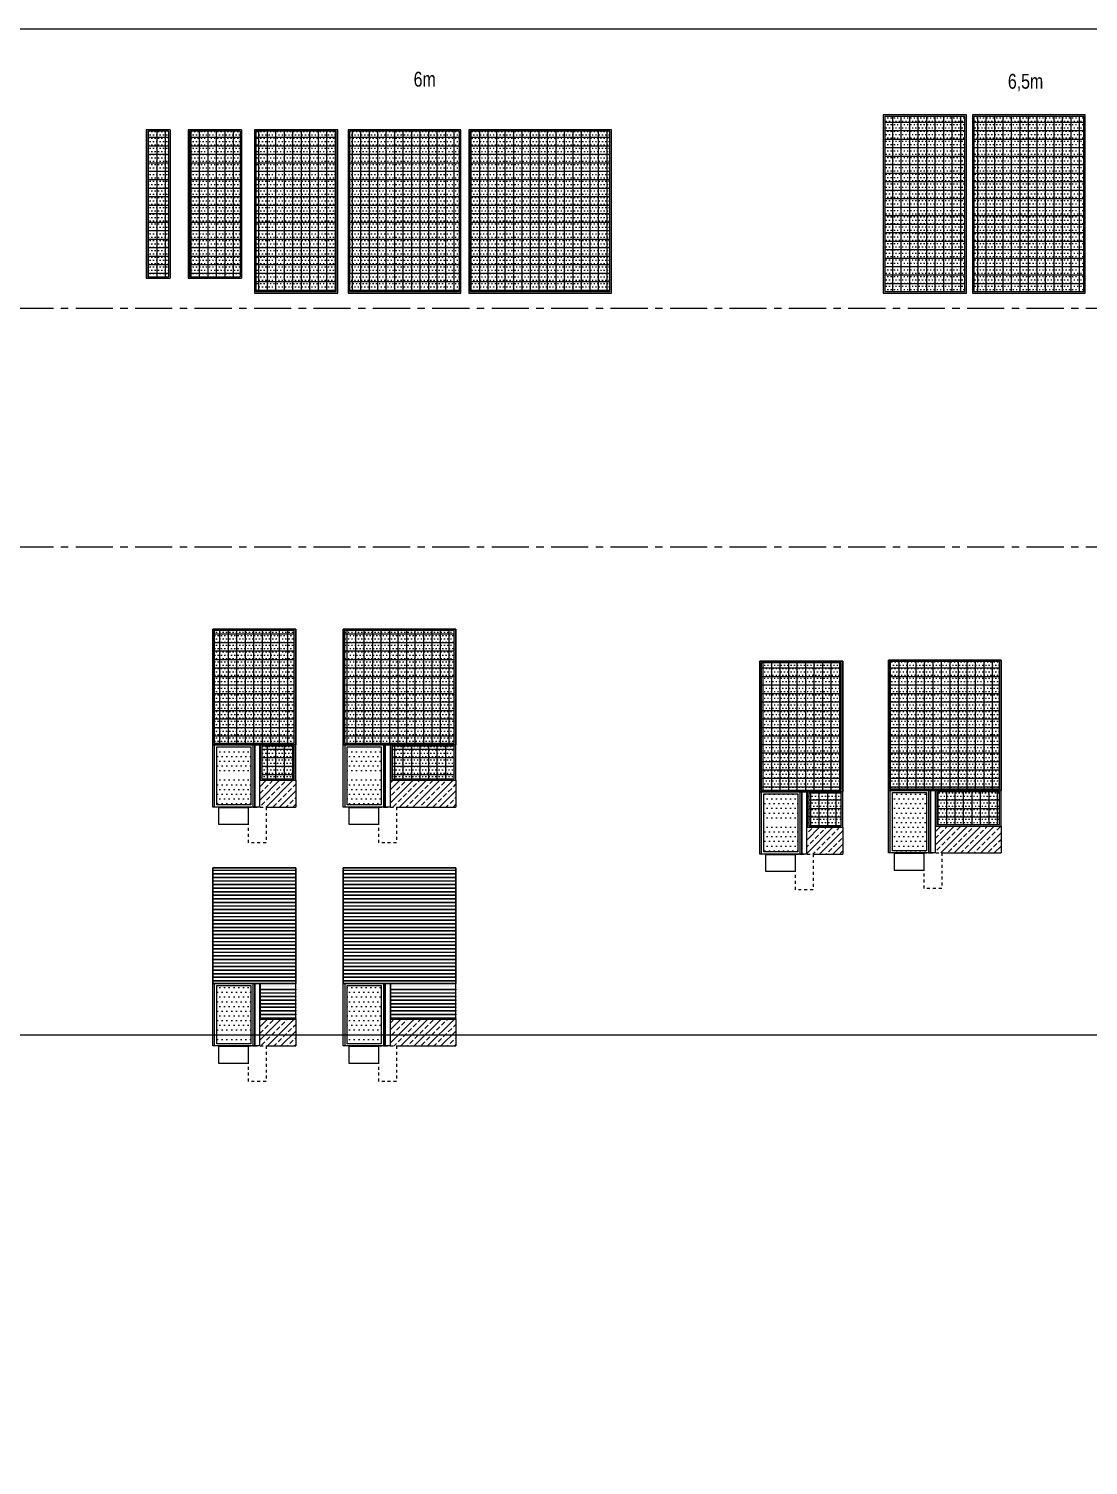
# Model space of a CAD drawing. Header units: metres. Extents: x -16 to 917, y -427 to 244.
# Drawn here: x 718.16 to 753.82, y -378.6 to -330.25 of the extents above; entities that cross this region are included whole.
import ezdxf

# ---------------------------------------------------------------- set-up
doc = ezdxf.new("R2010")
doc.units = ezdxf.units.M
doc.linetypes.add('CENTER', pattern=[2, 1.25, -0.25, 0.25, -0.25])
doc.linetypes.add('DASHED', pattern=[0.75, 0.5, -0.25])
doc.layers.add('m_pale', color=1, linetype='Continuous')
doc.layers.add('m_panele', color=7, linetype='Continuous')
doc.styles.add('CDMSTYLE', font='CDMSIMPL', dxfattribs={"width": 0.8, "bigfont": 'CDMBIGPL'})
pattern_1 = [(90, (0.1, 1), (-0.28575, 6e-17), []), (180, (0.1, 1), (-6e-17, -0.28575), [])]
pattern_2 = [(0, (0.1, 1), (0.0555625, 0.111125), [0, -0.111125])]
pattern_3 = [(0, (0.1, 1), (0.0555625, 0.111125), [0, -0.111125])]
pattern_4 = [(90, (0.1, 1), (-0.28575, 6e-17), []), (180, (0.1, 1), (-6e-17, -0.28575), [])]
pattern_5 = [(45, (-151.2667, -223.5827), (-0.2245064, 0.2245064), []), (45, (-151.0422, -223.5827), (-0.2245064, 0.2245064), [0.15875, -0.079375])]
pattern_6 = [(90, (0.1, 0.41), (-0.28575, 6e-17), []), (180, (0.1, 0.41), (-6e-17, -0.28575), [])]
pattern_7 = [(0, (0.1, 0.41), (0.0555625, 0.111125), [0, -0.111125])]
pattern_8 = [(90, (-1.5, 1.71), (-0.28575, 6e-17), []), (180, (-1.5, 1.71), (-6e-17, -0.28575), [])]
pattern_9 = [(0, (-1.5, 1.71), (0.0555625, 0.111125), [0, -0.111125])]
pattern_10 = [(0, (-147.98, -221.39), (0.079375, 0.15875), [0, -0.15875])]
pattern_11 = [(0, (-346.90001, -278.24322), (0.0555625, 0.111125), [0, -0.111125])]
pattern_12 = [(90, (-346.9, -278.24322), (-0.28575, 6e-17), []), (180, (-346.9, -278.24322), (-6e-17, -0.28575), [])]

# ---------------------------------------------------------------- blocks, each defined once
blk = doc.blocks.new('P_3_6_1')
at = {"layer": 'm_panele'}
h = blk.add_hatch(color=251, dxfattribs=at)
h.paths.add_polyline_path([(2.9, 6), (0.1, 6), (0.1, 0.5), (2.9, 0.5)])
h.paths.add_polyline_path([(0.15, 0.55), (0.15, 5.95), (2.85, 5.95), (2.85, 0.55)], flags=16)
h = blk.add_hatch(dxfattribs=at)
h.set_pattern_fill('ANSI37', color=251, scale=0.09, angle=45, style=0)
h.set_pattern_definition(pattern_1)
h.paths.add_polyline_path([(2.85, 0.55), (2.85, 5.95), (0.15, 5.95), (0.15, 0.55)])
h = blk.add_hatch(dxfattribs=at)
h.set_pattern_fill('DOTS', color=95, scale=0.07, style=0)
h.set_pattern_definition(pattern_2)
h.paths.add_polyline_path([(2.85, 0.55), (2.85, 5.95), (0.15, 5.95), (0.15, 0.55)])
at = {"layer": 'm_panele', "color": 251}
blk.add_lwpolyline([(0.1, 0.5), (2.9, 0.5), (2.9, 6), (0.1, 6), (0.1, 0.5)], dxfattribs=at)
blk.add_lwpolyline([(0.15, 0.55), (2.85, 0.55), (2.85, 5.95), (0.15, 5.95)], close=True, dxfattribs=at)
blk = doc.blocks.new('P_4_6_1')
at = {"layer": 'm_panele'}
h = blk.add_hatch(color=251, dxfattribs=at)
h.paths.add_polyline_path([(3.9, 6), (0.1, 6), (0.1, 0.5), (3.9, 0.5)])
h.paths.add_polyline_path([(0.15, 0.55), (0.15, 5.95), (3.85, 5.95), (3.85, 0.55)], flags=16)
h = blk.add_hatch(dxfattribs=at)
h.set_pattern_fill('ANSI37', color=251, scale=0.09, angle=45, style=0)
h.set_pattern_definition(pattern_1)
h.paths.add_polyline_path([(3.85, 5.95), (0.15, 5.95), (0.15, 0.55), (3.85, 0.55)])
h = blk.add_hatch(dxfattribs=at)
h.set_pattern_fill('DOTS', color=95, scale=0.07, style=0)
h.set_pattern_definition(pattern_2)
h.paths.add_polyline_path([(3.85, 5.95), (0.15, 5.95), (0.15, 0.55), (3.85, 0.55)])
at = {"layer": 'm_panele', "color": 251}
blk.add_lwpolyline([(0.1, 0.5), (3.9, 0.5), (3.9, 6), (0.1, 6), (0.1, 0.5)], dxfattribs=at)
blk.add_lwpolyline([(0.15, 0.55), (3.85, 0.55), (3.85, 5.95), (0.15, 5.95)], close=True, dxfattribs=at)
blk = doc.blocks.new('P_5_6_1')
at = {"layer": 'm_panele'}
h = blk.add_hatch(color=251, dxfattribs=at)
h.paths.add_polyline_path([(4.9, 6), (0.1, 6), (0.1, 0.5), (4.9, 0.5)])
h.paths.add_polyline_path([(4.85, 0.55), (0.15, 0.55), (0.15, 5.95), (4.85, 5.95)], flags=16)
h = blk.add_hatch(dxfattribs=at)
h.set_pattern_fill('ANSI37', color=251, scale=0.09, angle=45, style=0)
h.set_pattern_definition(pattern_1)
h.paths.add_polyline_path([(4.85, 5.95), (3.85, 5.95), (3.85, 0.55), (4.85, 0.55)])
h.paths.add_polyline_path([(3.85, 5.95), (0.15, 5.95), (0.15, 0.55), (3.85, 0.55)])
h = blk.add_hatch(dxfattribs=at)
h.set_pattern_fill('DOTS', color=95, scale=0.07, style=0)
h.set_pattern_definition(pattern_2)
h.paths.add_polyline_path([(4.85, 5.95), (3.85, 5.95), (3.85, 0.55), (4.85, 0.55)])
h.paths.add_polyline_path([(3.85, 5.95), (0.15, 5.95), (0.15, 0.55), (3.85, 0.55)])
at = {"layer": 'm_panele', "color": 251}
blk.add_lwpolyline([(0.1, 0.5), (4.9, 0.5), (4.9, 6), (0.1, 6), (0.1, 0.5)], dxfattribs=at)
blk.add_lwpolyline([(0.15, 0.55), (4.85, 0.55), (4.85, 5.95), (0.15, 5.95)], close=True, dxfattribs=at)
blk = doc.blocks.new('P_1_6_1')
at = {"layer": 'm_panele'}
h = blk.add_hatch(color=251, dxfattribs=at)
h.paths.add_polyline_path([(0.9, 6), (0.1, 6), (0.1, 1), (0.9, 1)])
h.paths.add_polyline_path([(0.15, 1.05), (0.15, 5.95), (0.85, 5.95), (0.85, 1.05)], flags=16)
h = blk.add_hatch(dxfattribs=at)
h.set_pattern_fill('DOTS', color=95, scale=0.07, style=0)
h.set_pattern_definition(pattern_3)
h.paths.add_polyline_path([(0.85, 5.95), (0.15, 5.95), (0.15, 1.05), (0.85, 1.05)])
h = blk.add_hatch(dxfattribs=at)
h.set_pattern_fill('ANSI37', color=251, scale=0.09, angle=45, style=0)
h.set_pattern_definition(pattern_4)
h.paths.add_polyline_path([(0.85, 5.95), (0.15, 5.95), (0.15, 1.05), (0.85, 1.05)])
at = {"layer": 'm_panele', "color": 251}
for p, q in [((0.85, 5.95), (0.15, 5.95)), ((0.15, 5.95), (0.15, 1.05)), ((0.85, 5.95), (0.85, 1.05)), ((0.9, 6), (0.9, 1)), ((0.15, 1.05), (0.85, 1.05))]:
    blk.add_line(p, q, dxfattribs=at)
for points in [[(0.9, 6), (0.1, 6), (0.1, 1)], [(0.1, 1), (0.9, 1)]]:
    blk.add_lwpolyline(points, dxfattribs=at)
blk = doc.blocks.new('P_2_6_1')
at = {"layer": 'm_panele'}
h = blk.add_hatch(color=251, dxfattribs=at)
h.paths.add_polyline_path([(1.9, 6), (0.1, 6), (0.1, 1), (1.9, 1)])
h.paths.add_polyline_path([(0.15, 1.05), (0.15, 5.95), (1.85, 5.95), (1.85, 1.05)], flags=16)
h = blk.add_hatch(dxfattribs=at)
h.set_pattern_fill('DOTS', color=95, scale=0.07, style=0)
h.set_pattern_definition(pattern_3)
h.paths.add_polyline_path([(1.85, 5.95), (0.15, 5.95), (0.15, 1.05), (1.85, 1.05)])
h = blk.add_hatch(dxfattribs=at)
h.set_pattern_fill('ANSI37', color=251, scale=0.09, angle=45, style=0)
h.set_pattern_definition(pattern_4)
h.paths.add_polyline_path([(1.85, 5.95), (0.15, 5.95), (0.15, 1.05), (1.85, 1.05)])
at = {"layer": 'm_panele', "color": 251}
for p, q in [((1.85, 5.95), (0.15, 5.95)), ((0.15, 5.95), (0.15, 1.05)), ((1.85, 5.95), (1.85, 1.05)), ((1.9, 6), (1.9, 1)), ((0.15, 1.05), (1.85, 1.05))]:
    blk.add_line(p, q, dxfattribs=at)
for points in [[(1.9, 6), (0.1, 6), (0.1, 1)], [(0.1, 1), (1.9, 1)]]:
    blk.add_lwpolyline(points, dxfattribs=at)
blk = doc.blocks.new('DZ_3_6_1')
at = {"layer": 'm_panele'}
h = blk.add_hatch(color=251, dxfattribs=at)
h.paths.add_polyline_path([(2.892, 6), (0.1, 6), (0.1, 2.11), (2.892, 2.11)])
h.paths.add_polyline_path([(2.842, 2.16), (0.15, 2.16), (0.15, 5.95), (2.842, 5.95)], flags=16)
h = blk.add_hatch(dxfattribs=at)
h.set_pattern_fill('ANSI37', color=251, scale=0.09, angle=45, style=0)
h.set_pattern_definition(pattern_8)
h.paths.add_polyline_path([(2.842, 5.95), (0.15, 5.95), (0.15, 2.16), (2.842, 2.16)])
h = blk.add_hatch(dxfattribs=at)
h.set_pattern_fill('DOTS', color=95, scale=0.07, style=0)
h.set_pattern_definition(pattern_9)
h.paths.add_polyline_path([(2.842, 5.95), (0.15, 5.95), (0.15, 2.16), (2.842, 2.16)])
at = {"layer": 'm_panele', "linetype": 'Continuous', "lineweight": 25}
h = blk.add_hatch(dxfattribs=at)
h.set_pattern_fill('DOTS', color=95, scale=0.1)
h.set_pattern_definition(pattern_10)
h.paths.add_polyline_path([(1.385, 2.04), (0.235, 2.04), (0.235, 1.13), (1.385, 1.13)])
h.paths.add_polyline_path([(1.385, 1.06), (0.235, 1.06), (0.235, 0.08), (1.385, 0.08)])
at = {"layer": 'm_panele'}
h = blk.add_hatch(color=251, dxfattribs=at)
h.paths.add_polyline_path([(2.892, 2.11), (1.7, 2.11), (1.7, 0.91), (2.892, 0.91)])
h.paths.add_polyline_path([(2.842, 0.96), (1.75, 0.96), (1.75, 2.06), (2.842, 2.06)], flags=16)
h = blk.add_hatch(dxfattribs=at)
h.set_pattern_fill('ANSI37', color=251, scale=0.09, angle=45, style=0)
h.set_pattern_definition(pattern_6)
h.paths.add_polyline_path([(2.842, 2.06), (1.75, 2.06), (1.75, 0.96), (2.842, 0.96)])
h = blk.add_hatch(dxfattribs=at)
h.set_pattern_fill('DOTS', color=95, scale=0.07, style=0)
h.set_pattern_definition(pattern_7)
h.paths.add_polyline_path([(2.842, 2.06), (1.75, 2.06), (1.75, 0.96), (2.842, 0.96)])
h = blk.add_hatch(dxfattribs=at)
h.set_pattern_fill('ANSI33', color=8, scale=0.05, style=0)
h.set_pattern_definition(pattern_5)
h.paths.add_polyline_path([(2.892, 0.91), (1.7, 0.91), (1.7, 0.01), (1.238, 0.01), (4.03, 0.01), (2.892, 0.01)])
at = {"layer": 'm_panele', "color": 8, "lineweight": 25}
blk.add_line((2.892, 0.91), (2.892, 0.01), dxfattribs=at)
at = {"layer": 'm_panele', "color": 8}
blk.add_line((1.9, 0.01), (2.892, 0.01), dxfattribs=at)
blk.add_line((1.9, 0.01), (2.892, 0.01), dxfattribs=at)
at = {"layer": 'm_panele', "color": 251}
for points in [[(0.1, 2.11), (2.892, 2.11), (2.892, 6), (0.1, 6), (0.1, 2.11)], [(1.7, 0.91), (2.892, 0.91), (2.892, 2.11), (1.7, 2.11), (1.7, 0.91)]]:
    blk.add_lwpolyline(points, dxfattribs=at)
for points in [[(0.1, 6), (2.892, 6), (2.892, 2.11), (0.1, 2.11)], [(0.15, 2.16), (2.842, 2.16), (2.842, 5.95), (0.15, 5.95)], [(1.75, 0.96), (2.842, 0.96), (2.842, 2.06), (1.75, 2.06)]]:
    blk.add_lwpolyline(points, close=True, dxfattribs=at)
at = {"layer": 'm_panele', "color": 1, "linetype": 'Continuous', "lineweight": 25}
for points in [[(0.1, 2.11), (1.52, 2.11), (1.52, 0.01), (0.1, 0.01)], [(0.165, 2.11), (1.455, 2.11), (1.455, 0.01), (0.165, 0.01)], [(0.235, 2.04), (1.385, 2.04), (1.385, 0.08), (0.235, 0.08)], [(1.455, 0.01), (1.52, 0.01), (1.52, 2.11), (1.455, 2.11)], [(1.52, 2.11), (1.68, 2.11), (1.68, 0.01), (1.52, 0.01)], [(0.31, 0), (1.29, 0), (1.29, -0.58), (0.31, -0.58)]]:
    blk.add_lwpolyline(points, close=True, dxfattribs=at)
at = {"layer": 'm_panele', "color": 1, "linetype": 'DASHED', "ltscale": 0.005}
blk.add_lwpolyline([(1.3, 0.01), (1.9, 0.01), (1.9, -1.19), (1.3, -1.19)], close=True, dxfattribs=at)
blk = doc.blocks.new('DZ_3_6_2')
at = {"layer": 'm_panele'}
for points in [[(2.892, 5.91), (2.892, 5.93), (0.1, 5.93), (0.1, 5.91)], [(2.892, 5.79), (2.892, 5.81), (0.1, 5.81), (0.1, 5.79)], [(2.892, 5.67), (2.892, 5.69), (0.1, 5.69), (0.1, 5.67)], [(2.892, 5.55), (2.892, 5.57), (0.1, 5.57), (0.1, 5.55)], [(2.892, 5.43), (2.892, 5.45), (0.1, 5.45), (0.1, 5.43)], [(2.892, 5.31), (2.892, 5.33), (0.1, 5.33), (0.1, 5.31)], [(2.892, 5.19), (2.892, 5.21), (0.1, 5.21), (0.1, 5.19)], [(2.892, 5.07), (2.892, 5.09), (0.1, 5.09), (0.1, 5.07)], [(2.892, 4.95), (2.892, 4.97), (0.1, 4.97), (0.1, 4.95)], [(2.892, 4.83), (2.892, 4.85), (0.1, 4.85), (0.1, 4.83)], [(2.892, 4.71), (2.892, 4.73), (0.1, 4.73), (0.1, 4.71)], [(2.892, 4.59), (2.892, 4.61), (0.1, 4.61), (0.1, 4.59)], [(2.892, 4.47), (2.892, 4.49), (0.1, 4.49), (0.1, 4.47)], [(2.892, 4.35), (2.892, 4.37), (0.1, 4.37), (0.1, 4.35)], [(2.892, 4.23), (2.892, 4.25), (0.1, 4.25), (0.1, 4.23)], [(2.892, 4.11), (2.892, 4.13), (0.1, 4.13), (0.1, 4.11)], [(2.892, 3.99), (2.892, 4.01), (0.1, 4.01), (0.1, 3.99)], [(2.892, 3.87), (2.892, 3.89), (0.1, 3.89), (0.1, 3.87)], [(2.892, 3.75), (2.892, 3.77), (0.1, 3.77), (0.1, 3.75)], [(2.892, 3.63), (2.892, 3.65), (0.1, 3.65), (0.1, 3.63)], [(2.892, 3.51), (2.892, 3.53), (0.1, 3.53), (0.1, 3.51)], [(2.892, 3.39), (2.892, 3.41), (0.1, 3.41), (0.1, 3.39)], [(2.892, 3.27), (2.892, 3.29), (0.1, 3.29), (0.1, 3.27)], [(2.892, 3.15), (2.892, 3.17), (0.1, 3.17), (0.1, 3.15)], [(2.892, 3.03), (2.892, 3.05), (0.1, 3.05), (0.1, 3.03)], [(2.892, 2.91), (2.892, 2.93), (0.1, 2.93), (0.1, 2.91)], [(2.892, 2.79), (2.892, 2.81), (0.1, 2.81), (0.1, 2.79)], [(2.892, 2.67), (2.892, 2.69), (0.1, 2.69), (0.1, 2.67)], [(2.892, 2.55), (2.892, 2.57), (0.1, 2.57), (0.1, 2.55)], [(2.892, 2.43), (2.892, 2.45), (0.1, 2.45), (0.1, 2.43)], [(2.892, 2.31), (2.892, 2.33), (0.1, 2.33), (0.1, 2.31)], [(2.892, 2.19), (2.892, 2.21), (0.1, 2.21), (0.1, 2.19)], [(2.892, 2.02), (2.892, 2.04), (1.7, 2.04), (1.7, 2.02)], [(2.892, 1.9), (2.892, 1.92), (1.7, 1.92), (1.7, 1.9)], [(2.892, 1.78), (2.892, 1.8), (1.7, 1.8), (1.7, 1.78)], [(2.892, 1.66), (2.892, 1.68), (1.7, 1.68), (1.7, 1.66)], [(2.892, 1.54), (2.892, 1.56), (1.7, 1.56), (1.7, 1.54)], [(2.892, 1.42), (2.892, 1.44), (1.7, 1.44), (1.7, 1.42)], [(2.892, 1.3), (2.892, 1.32), (1.7, 1.32), (1.7, 1.3)], [(2.892, 1.18), (2.892, 1.2), (1.7, 1.2), (1.7, 1.18)], [(2.892, 1.06), (2.892, 1.08), (1.7, 1.08), (1.7, 1.06)], [(2.892, 0.94), (2.892, 0.96), (1.7, 0.96), (1.7, 0.94)]]:
    blk.add_hatch(color=7, dxfattribs=at).paths.add_polyline_path(points)
at = {"layer": 'm_panele', "linetype": 'Continuous', "lineweight": 25}
h = blk.add_hatch(dxfattribs=at)
h.set_pattern_fill('DOTS', color=95, scale=0.1)
h.set_pattern_definition(pattern_10)
h.paths.add_polyline_path([(1.385, 2.04), (0.235, 2.04), (0.235, 1.13), (1.385, 1.13)])
h.paths.add_polyline_path([(1.385, 1.06), (0.235, 1.06), (0.235, 0.08), (1.385, 0.08)])
at = {"layer": 'm_panele'}
h = blk.add_hatch(dxfattribs=at)
h.set_pattern_fill('ANSI33', color=8, scale=0.05, style=0)
h.set_pattern_definition(pattern_5)
h.paths.add_polyline_path([(2.892, 0.91), (1.7, 0.91), (1.7, 0.01), (1.9, 0.01), (4.692, 0.01), (2.892, 0.01)])
at = {"layer": 'm_panele', "color": 8, "lineweight": 25}
blk.add_line((2.892, 0.91), (2.892, 0.01), dxfattribs=at)
at = {"layer": 'm_panele', "color": 8}
blk.add_line((1.9, 0.01), (2.892, 0.01), dxfattribs=at)
blk.add_line((1.9, 0.01), (2.892, 0.01), dxfattribs=at)
at = {"layer": 'm_panele', "color": 251}
for points in [[(0.1, 2.11), (2.892, 2.11), (2.892, 6), (0.1, 6), (0.1, 2.11)], [(1.7, 0.91), (2.892, 0.91), (2.892, 2.11), (1.7, 2.11), (1.7, 0.91)]]:
    blk.add_lwpolyline(points, dxfattribs=at)
blk.add_lwpolyline([(0.1, 6), (2.892, 6), (2.892, 2.11), (0.1, 2.11)], close=True, dxfattribs=at)
at = {"layer": 'm_panele', "color": 7}
for points in [[(0.1, 5.93), (2.892, 5.93), (2.892, 5.91), (0.1, 5.91)], [(0.1, 5.81), (2.892, 5.81), (2.892, 5.79), (0.1, 5.79)], [(0.1, 5.69), (2.892, 5.69), (2.892, 5.67), (0.1, 5.67)], [(0.1, 5.57), (2.892, 5.57), (2.892, 5.55), (0.1, 5.55)], [(0.1, 5.45), (2.892, 5.45), (2.892, 5.43), (0.1, 5.43)], [(0.1, 5.33), (2.892, 5.33), (2.892, 5.31), (0.1, 5.31)], [(0.1, 5.21), (2.892, 5.21), (2.892, 5.19), (0.1, 5.19)], [(0.1, 5.09), (2.892, 5.09), (2.892, 5.07), (0.1, 5.07)], [(0.1, 4.97), (2.892, 4.97), (2.892, 4.95), (0.1, 4.95)], [(0.1, 4.85), (2.892, 4.85), (2.892, 4.83), (0.1, 4.83)], [(0.1, 4.73), (2.892, 4.73), (2.892, 4.71), (0.1, 4.71)], [(0.1, 4.61), (2.892, 4.61), (2.892, 4.59), (0.1, 4.59)], [(0.1, 4.49), (2.892, 4.49), (2.892, 4.47), (0.1, 4.47)], [(0.1, 4.37), (2.892, 4.37), (2.892, 4.35), (0.1, 4.35)], [(0.1, 4.25), (2.892, 4.25), (2.892, 4.23), (0.1, 4.23)], [(0.1, 4.13), (2.892, 4.13), (2.892, 4.11), (0.1, 4.11)], [(0.1, 4.01), (2.892, 4.01), (2.892, 3.99), (0.1, 3.99)], [(0.1, 3.89), (2.892, 3.89), (2.892, 3.87), (0.1, 3.87)], [(0.1, 3.77), (2.892, 3.77), (2.892, 3.75), (0.1, 3.75)], [(0.1, 3.65), (2.892, 3.65), (2.892, 3.63), (0.1, 3.63)], [(0.1, 3.53), (2.892, 3.53), (2.892, 3.51), (0.1, 3.51)], [(0.1, 3.41), (2.892, 3.41), (2.892, 3.39), (0.1, 3.39)], [(0.1, 3.29), (2.892, 3.29), (2.892, 3.27), (0.1, 3.27)], [(0.1, 3.17), (2.892, 3.17), (2.892, 3.15), (0.1, 3.15)], [(0.1, 3.05), (2.892, 3.05), (2.892, 3.03), (0.1, 3.03)], [(0.1, 2.93), (2.892, 2.93), (2.892, 2.91), (0.1, 2.91)], [(0.1, 2.81), (2.892, 2.81), (2.892, 2.79), (0.1, 2.79)], [(0.1, 2.69), (2.892, 2.69), (2.892, 2.67), (0.1, 2.67)], [(0.1, 2.57), (2.892, 2.57), (2.892, 2.55), (0.1, 2.55)], [(0.1, 2.45), (2.892, 2.45), (2.892, 2.43), (0.1, 2.43)], [(0.1, 2.33), (2.892, 2.33), (2.892, 2.31), (0.1, 2.31)], [(0.1, 2.21), (2.892, 2.21), (2.892, 2.19), (0.1, 2.19)]]:
    blk.add_lwpolyline(points, close=True, dxfattribs=at)
at = {"layer": 'm_panele', "color": 1, "linetype": 'Continuous', "lineweight": 25}
for points in [[(0.1, 2.11), (1.52, 2.11), (1.52, 0.01), (0.1, 0.01)], [(0.165, 2.11), (1.455, 2.11), (1.455, 0.01), (0.165, 0.01)], [(0.235, 2.04), (1.385, 2.04), (1.385, 0.08), (0.235, 0.08)], [(1.455, 0.01), (1.52, 0.01), (1.52, 2.11), (1.455, 2.11)], [(1.52, 2.11), (1.68, 2.11), (1.68, 0.01), (1.52, 0.01)], [(0.31, 0), (1.29, 0), (1.29, -0.58), (0.31, -0.58)]]:
    blk.add_lwpolyline(points, close=True, dxfattribs=at)
at = {"layer": 'm_panele', "color": 7}
for points in [[(1.7, 1.92), (2.892, 1.92), (2.892, 1.9), (1.7, 1.9)], [(1.7, 1.8), (2.892, 1.8), (2.892, 1.78), (1.7, 1.78)], [(1.7, 1.68), (2.892, 1.68), (2.892, 1.66), (1.7, 1.66)], [(1.7, 1.56), (2.892, 1.56), (2.892, 1.54), (1.7, 1.54)], [(1.7, 1.44), (2.892, 1.44), (2.892, 1.42), (1.7, 1.42)], [(1.7, 1.32), (2.892, 1.32), (2.892, 1.3), (1.7, 1.3)], [(1.7, 1.2), (2.892, 1.2), (2.892, 1.18), (1.7, 1.18)], [(1.7, 1.08), (2.892, 1.08), (2.892, 1.06), (1.7, 1.06)], [(1.7, 0.96), (2.892, 0.96), (2.892, 0.94), (1.7, 0.94)]]:
    blk.add_lwpolyline(points, dxfattribs=at)
at = {"layer": 'm_panele', "color": 1, "linetype": 'DASHED', "ltscale": 0.005}
blk.add_lwpolyline([(1.3, 0.01), (1.9, 0.01), (1.9, -1.19), (1.3, -1.19)], close=True, dxfattribs=at)
blk = doc.blocks.new('DZ_4_6_1')
at = {"layer": 'm_panele'}
h = blk.add_hatch(color=251, dxfattribs=at)
h.paths.add_polyline_path([(3.892, 6), (0.1, 6), (0.1, 2.11), (3.892, 2.11)])
h.paths.add_polyline_path([(3.842, 2.16), (0.15, 2.16), (0.15, 5.95), (3.842, 5.95)], flags=16)
h = blk.add_hatch(color=251, dxfattribs=at)
h.paths.add_polyline_path([(3.892, 6), (0.1, 6), (0.1, 2.11), (3.892, 2.11)])
h.paths.add_polyline_path([(3.842, 2.16), (0.15, 2.16), (0.15, 5.95), (3.842, 5.95)], flags=16)
h = blk.add_hatch(dxfattribs=at)
h.set_pattern_fill('ANSI37', color=251, scale=0.09, angle=45, style=0)
h.set_pattern_definition(pattern_8)
h.paths.add_polyline_path([(3.842, 5.95), (0.15, 5.95), (0.15, 2.16), (3.842, 2.16)])
h = blk.add_hatch(dxfattribs=at)
h.set_pattern_fill('DOTS', color=95, scale=0.07, style=0)
h.set_pattern_definition(pattern_9)
h.paths.add_polyline_path([(3.842, 5.95), (0.15, 5.95), (0.15, 2.16), (3.842, 2.16)])
h = blk.add_hatch(dxfattribs=at)
h.set_pattern_fill('ANSI37', color=251, scale=0.09, angle=45, style=0)
h.set_pattern_definition(pattern_8)
h.paths.add_polyline_path([(3.842, 5.95), (0.15, 5.95), (0.15, 2.16), (3.842, 2.16)])
h = blk.add_hatch(dxfattribs=at)
h.set_pattern_fill('DOTS', color=95, scale=0.07, style=0)
h.set_pattern_definition(pattern_9)
h.paths.add_polyline_path([(3.842, 5.95), (0.15, 5.95), (0.15, 2.16), (3.842, 2.16)])
at = {"layer": 'm_panele', "linetype": 'Continuous', "lineweight": 25}
h = blk.add_hatch(dxfattribs=at)
h.set_pattern_fill('DOTS', color=95, scale=0.1)
h.set_pattern_definition(pattern_10)
h.paths.add_polyline_path([(1.385, 2.04), (0.235, 2.04), (0.235, 1.13), (1.385, 1.13)])
h.paths.add_polyline_path([(1.385, 1.06), (0.235, 1.06), (0.235, 0.08), (1.385, 0.08)])
h = blk.add_hatch(dxfattribs=at)
h.set_pattern_fill('DOTS', color=95, scale=0.1)
h.set_pattern_definition(pattern_10)
h.paths.add_polyline_path([(1.385, 2.04), (0.235, 2.04), (0.235, 1.13), (1.385, 1.13)])
h.paths.add_polyline_path([(1.385, 1.06), (0.235, 1.06), (0.235, 0.08), (1.385, 0.08)])
at = {"layer": 'm_panele'}
h = blk.add_hatch(color=251, dxfattribs=at)
h.paths.add_polyline_path([(3.892, 2.11), (1.7, 2.11), (1.7, 0.91), (3.892, 0.91)])
h.paths.add_polyline_path([(3.842, 0.96), (1.75, 0.96), (1.75, 2.06), (3.842, 2.06)], flags=16)
h = blk.add_hatch(color=251, dxfattribs=at)
h.paths.add_polyline_path([(3.892, 2.11), (1.7, 2.11), (1.7, 0.91), (3.892, 0.91)])
h.paths.add_polyline_path([(3.842, 0.96), (1.75, 0.96), (1.75, 2.06), (3.842, 2.06)], flags=16)
h = blk.add_hatch(dxfattribs=at)
h.set_pattern_fill('ANSI37', color=251, scale=0.09, angle=45, style=0)
h.set_pattern_definition(pattern_6)
h.paths.add_polyline_path([(3.842, 2.06), (1.75, 2.06), (1.75, 0.96), (3.842, 0.96)])
h = blk.add_hatch(dxfattribs=at)
h.set_pattern_fill('DOTS', color=95, scale=0.07, style=0)
h.set_pattern_definition(pattern_7)
h.paths.add_polyline_path([(3.842, 2.06), (1.75, 2.06), (1.75, 0.96), (3.842, 0.96)])
h = blk.add_hatch(dxfattribs=at)
h.set_pattern_fill('ANSI37', color=251, scale=0.09, angle=45, style=0)
h.set_pattern_definition(pattern_6)
h.paths.add_polyline_path([(3.842, 2.06), (1.75, 2.06), (1.75, 0.96), (3.842, 0.96)])
h = blk.add_hatch(dxfattribs=at)
h.set_pattern_fill('DOTS', color=95, scale=0.07, style=0)
h.set_pattern_definition(pattern_7)
h.paths.add_polyline_path([(3.842, 2.06), (1.75, 2.06), (1.75, 0.96), (3.842, 0.96)])
h = blk.add_hatch(dxfattribs=at)
h.set_pattern_fill('ANSI33', color=8, scale=0.05, style=0)
h.set_pattern_definition(pattern_5)
h.paths.add_polyline_path([(3.892, 0.91), (1.7, 0.91), (1.7, 0.01), (1.9, 0.01), (4.692, 0.01), (3.892, 0.01)])
h = blk.add_hatch(dxfattribs=at)
h.set_pattern_fill('ANSI33', color=8, scale=0.05, style=0)
h.set_pattern_definition(pattern_5)
h.paths.add_polyline_path([(3.892, 0.91), (1.7, 0.91), (1.7, 0.01), (1.9, 0.01), (4.692, 0.01), (3.892, 0.01)])
at = {"layer": 'm_panele', "color": 8, "lineweight": 25}
blk.add_line((3.892, 0.91), (3.892, 0.01), dxfattribs=at)
blk.add_line((3.892, 0.91), (3.892, 0.01), dxfattribs=at)
at = {"layer": 'm_panele', "color": 8}
blk.add_line((1.9, 0.01), (3.892, 0.01), dxfattribs=at)
blk.add_line((1.9, 0.01), (3.892, 0.01), dxfattribs=at)
blk.add_line((1.9, 0.01), (3.892, 0.01), dxfattribs=at)
blk.add_line((1.9, 0.01), (3.892, 0.01), dxfattribs=at)
at = {"layer": 'm_panele', "color": 251}
for points in [[(0.1, 2.11), (3.892, 2.11), (3.892, 6), (0.1, 6), (0.1, 2.11)], [(0.1, 2.11), (3.892, 2.11), (3.892, 6), (0.1, 6), (0.1, 2.11)], [(1.7, 0.91), (3.892, 0.91), (3.892, 2.11), (1.7, 2.11), (1.7, 0.91)], [(1.7, 0.91), (3.892, 0.91), (3.892, 2.11), (1.7, 2.11), (1.7, 0.91)]]:
    blk.add_lwpolyline(points, dxfattribs=at)
for points in [[(0.1, 6), (3.892, 6), (3.892, 2.11), (0.1, 2.11)], [(0.1, 6), (3.892, 6), (3.892, 2.11), (0.1, 2.11)], [(0.15, 2.16), (3.842, 2.16), (3.842, 5.95), (0.15, 5.95)], [(0.15, 2.16), (3.842, 2.16), (3.842, 5.95), (0.15, 5.95)], [(1.75, 0.96), (3.842, 0.96), (3.842, 2.06), (1.75, 2.06)], [(1.75, 0.96), (3.842, 0.96), (3.842, 2.06), (1.75, 2.06)]]:
    blk.add_lwpolyline(points, close=True, dxfattribs=at)
at = {"layer": 'm_panele', "color": 1, "linetype": 'Continuous', "lineweight": 25}
for points in [[(0.1, 2.11), (1.52, 2.11), (1.52, 0.01), (0.1, 0.01)], [(0.1, 2.11), (1.52, 2.11), (1.52, 0.01), (0.1, 0.01)], [(0.165, 2.11), (1.455, 2.11), (1.455, 0.01), (0.165, 0.01)], [(0.165, 2.11), (1.455, 2.11), (1.455, 0.01), (0.165, 0.01)], [(0.235, 2.04), (1.385, 2.04), (1.385, 0.08), (0.235, 0.08)], [(0.235, 2.04), (1.385, 2.04), (1.385, 0.08), (0.235, 0.08)], [(1.455, 0.01), (1.52, 0.01), (1.52, 2.11), (1.455, 2.11)], [(1.455, 0.01), (1.52, 0.01), (1.52, 2.11), (1.455, 2.11)], [(1.52, 2.11), (1.68, 2.11), (1.68, 0.01), (1.52, 0.01)], [(1.52, 2.11), (1.68, 2.11), (1.68, 0.01), (1.52, 0.01)], [(0.31, 0), (1.29, 0), (1.29, -0.58), (0.31, -0.58)], [(0.31, 0), (1.29, 0), (1.29, -0.58), (0.31, -0.58)]]:
    blk.add_lwpolyline(points, close=True, dxfattribs=at)
at = {"layer": 'm_panele', "color": 1, "linetype": 'DASHED', "ltscale": 0.005}
blk.add_lwpolyline([(1.3, 0.01), (1.9, 0.01), (1.9, -1.19), (1.3, -1.19)], close=True, dxfattribs=at)
blk.add_lwpolyline([(1.3, 0.01), (1.9, 0.01), (1.9, -1.19), (1.3, -1.19)], close=True, dxfattribs=at)
blk = doc.blocks.new('DZ_4_6_2')
at = {"layer": 'm_panele'}
for points in [[(3.892, 5.91), (3.892, 5.93), (0.1, 5.93), (0.1, 5.91)], [(3.892, 5.79), (3.892, 5.81), (0.1, 5.81), (0.1, 5.79)], [(3.892, 5.67), (3.892, 5.69), (0.1, 5.69), (0.1, 5.67)], [(3.892, 5.55), (3.892, 5.57), (0.1, 5.57), (0.1, 5.55)], [(3.892, 5.43), (3.892, 5.45), (0.1, 5.45), (0.1, 5.43)], [(3.892, 5.31), (3.892, 5.33), (0.1, 5.33), (0.1, 5.31)], [(3.892, 5.19), (3.892, 5.21), (0.1, 5.21), (0.1, 5.19)], [(3.892, 5.07), (3.892, 5.09), (0.1, 5.09), (0.1, 5.07)], [(3.892, 4.95), (3.892, 4.97), (0.1, 4.97), (0.1, 4.95)], [(3.892, 4.83), (3.892, 4.85), (0.1, 4.85), (0.1, 4.83)], [(3.892, 4.71), (3.892, 4.73), (0.1, 4.73), (0.1, 4.71)], [(3.892, 4.59), (3.892, 4.61), (0.1, 4.61), (0.1, 4.59)], [(3.892, 4.47), (3.892, 4.49), (0.1, 4.49), (0.1, 4.47)], [(3.892, 4.35), (3.892, 4.37), (0.1, 4.37), (0.1, 4.35)], [(3.892, 4.23), (3.892, 4.25), (0.1, 4.25), (0.1, 4.23)], [(3.892, 4.11), (3.892, 4.13), (0.1, 4.13), (0.1, 4.11)], [(3.892, 3.99), (3.892, 4.01), (0.1, 4.01), (0.1, 3.99)], [(3.892, 3.87), (3.892, 3.89), (0.1, 3.89), (0.1, 3.87)], [(3.892, 3.75), (3.892, 3.77), (0.1, 3.77), (0.1, 3.75)], [(3.892, 3.63), (3.892, 3.65), (0.1, 3.65), (0.1, 3.63)], [(3.892, 3.51), (3.892, 3.53), (0.1, 3.53), (0.1, 3.51)], [(3.892, 3.39), (3.892, 3.41), (0.1, 3.41), (0.1, 3.39)], [(3.892, 3.27), (3.892, 3.29), (0.1, 3.29), (0.1, 3.27)], [(3.892, 3.15), (3.892, 3.17), (0.1, 3.17), (0.1, 3.15)], [(3.892, 3.03), (3.892, 3.05), (0.1, 3.05), (0.1, 3.03)], [(3.892, 2.91), (3.892, 2.93), (0.1, 2.93), (0.1, 2.91)], [(3.892, 2.79), (3.892, 2.81), (0.1, 2.81), (0.1, 2.79)], [(3.892, 2.67), (3.892, 2.69), (0.1, 2.69), (0.1, 2.67)], [(3.892, 2.55), (3.892, 2.57), (0.1, 2.57), (0.1, 2.55)], [(3.892, 2.43), (3.892, 2.45), (0.1, 2.45), (0.1, 2.43)], [(3.892, 2.31), (3.892, 2.33), (0.1, 2.33), (0.1, 2.31)], [(3.892, 2.19), (3.892, 2.21), (0.1, 2.21), (0.1, 2.19)], [(3.892, 2.02), (3.892, 2.04), (1.7, 2.04), (1.7, 2.02)], [(1.7, 1.92), (1.7, 1.9), (3.892, 1.9), (3.892, 1.92)], [(1.7, 1.8), (1.7, 1.78), (3.892, 1.78), (3.892, 1.8)], [(1.7, 1.68), (1.7, 1.66), (3.892, 1.66), (3.892, 1.68)], [(1.7, 1.56), (1.7, 1.54), (3.892, 1.54), (3.892, 1.56)], [(1.7, 1.44), (1.7, 1.42), (3.892, 1.42), (3.892, 1.44)], [(1.7, 1.32), (1.7, 1.3), (3.892, 1.3), (3.892, 1.32)], [(1.7, 1.2), (1.7, 1.18), (3.892, 1.18), (3.892, 1.2)], [(1.7, 1.08), (1.7, 1.06), (3.892, 1.06), (3.892, 1.08)], [(1.7, 0.96), (1.7, 0.94), (3.892, 0.94), (3.892, 0.96)]]:
    blk.add_hatch(color=7, dxfattribs=at).paths.add_polyline_path(points)
at = {"layer": 'm_panele', "linetype": 'Continuous', "lineweight": 25}
h = blk.add_hatch(dxfattribs=at)
h.set_pattern_fill('DOTS', color=95, scale=0.1)
h.set_pattern_definition(pattern_10)
h.paths.add_polyline_path([(1.385, 2.04), (0.235, 2.04), (0.235, 1.13), (1.385, 1.13)])
h.paths.add_polyline_path([(1.385, 1.06), (0.235, 1.06), (0.235, 0.08), (1.385, 0.08)])
at = {"layer": 'm_panele'}
h = blk.add_hatch(dxfattribs=at)
h.set_pattern_fill('ANSI33', color=8, scale=0.05, style=0)
h.set_pattern_definition(pattern_5)
h.paths.add_polyline_path([(3.892, 0.91), (1.7, 0.91), (1.7, 0.01), (1.9, 0.01), (4.692, 0.01), (3.892, 0.01)])
at = {"layer": 'm_panele', "color": 8, "lineweight": 25}
blk.add_line((3.892, 0.91), (3.892, 0.01), dxfattribs=at)
at = {"layer": 'm_panele', "color": 8}
blk.add_line((1.9, 0.01), (3.892, 0.01), dxfattribs=at)
blk.add_line((1.9, 0.01), (3.892, 0.01), dxfattribs=at)
at = {"layer": 'm_panele', "color": 251}
for points in [[(0.1, 2.11), (3.892, 2.11), (3.892, 6), (0.1, 6), (0.1, 2.11)], [(1.7, 0.91), (3.892, 0.91), (3.892, 2.11), (1.7, 2.11), (1.7, 0.91)]]:
    blk.add_lwpolyline(points, dxfattribs=at)
blk.add_lwpolyline([(0.1, 6), (3.892, 6), (3.892, 2.11), (0.1, 2.11)], close=True, dxfattribs=at)
at = {"layer": 'm_panele', "color": 7}
for points in [[(0.1, 5.93), (3.892, 5.93), (3.892, 5.91), (0.1, 5.91)], [(0.1, 5.81), (3.892, 5.81), (3.892, 5.79), (0.1, 5.79)], [(0.1, 5.69), (3.892, 5.69), (3.892, 5.67), (0.1, 5.67)], [(0.1, 5.57), (3.892, 5.57), (3.892, 5.55), (0.1, 5.55)], [(0.1, 5.45), (3.892, 5.45), (3.892, 5.43), (0.1, 5.43)], [(0.1, 5.33), (3.892, 5.33), (3.892, 5.31), (0.1, 5.31)], [(0.1, 5.21), (3.892, 5.21), (3.892, 5.19), (0.1, 5.19)], [(0.1, 5.09), (3.892, 5.09), (3.892, 5.07), (0.1, 5.07)], [(0.1, 4.97), (3.892, 4.97), (3.892, 4.95), (0.1, 4.95)], [(0.1, 4.85), (3.892, 4.85), (3.892, 4.83), (0.1, 4.83)], [(0.1, 4.73), (3.892, 4.73), (3.892, 4.71), (0.1, 4.71)], [(0.1, 4.61), (3.892, 4.61), (3.892, 4.59), (0.1, 4.59)], [(0.1, 4.49), (3.892, 4.49), (3.892, 4.47), (0.1, 4.47)], [(0.1, 4.37), (3.892, 4.37), (3.892, 4.35), (0.1, 4.35)], [(0.1, 4.25), (3.892, 4.25), (3.892, 4.23), (0.1, 4.23)], [(0.1, 4.13), (3.892, 4.13), (3.892, 4.11), (0.1, 4.11)], [(0.1, 4.01), (3.892, 4.01), (3.892, 3.99), (0.1, 3.99)], [(0.1, 3.89), (3.892, 3.89), (3.892, 3.87), (0.1, 3.87)], [(0.1, 3.77), (3.892, 3.77), (3.892, 3.75), (0.1, 3.75)], [(0.1, 3.65), (3.892, 3.65), (3.892, 3.63), (0.1, 3.63)], [(0.1, 3.53), (3.892, 3.53), (3.892, 3.51), (0.1, 3.51)], [(0.1, 3.41), (3.892, 3.41), (3.892, 3.39), (0.1, 3.39)], [(0.1, 3.29), (3.892, 3.29), (3.892, 3.27), (0.1, 3.27)], [(0.1, 3.17), (3.892, 3.17), (3.892, 3.15), (0.1, 3.15)], [(0.1, 3.05), (3.892, 3.05), (3.892, 3.03), (0.1, 3.03)], [(0.1, 2.93), (3.892, 2.93), (3.892, 2.91), (0.1, 2.91)], [(0.1, 2.81), (3.892, 2.81), (3.892, 2.79), (0.1, 2.79)], [(0.1, 2.69), (3.892, 2.69), (3.892, 2.67), (0.1, 2.67)], [(0.1, 2.57), (3.892, 2.57), (3.892, 2.55), (0.1, 2.55)], [(0.1, 2.45), (3.892, 2.45), (3.892, 2.43), (0.1, 2.43)], [(0.1, 2.33), (3.892, 2.33), (3.892, 2.31), (0.1, 2.31)], [(0.1, 2.21), (3.892, 2.21), (3.892, 2.19), (0.1, 2.19)]]:
    blk.add_lwpolyline(points, close=True, dxfattribs=at)
at = {"layer": 'm_panele', "color": 1, "linetype": 'Continuous', "lineweight": 25}
for points in [[(0.1, 2.11), (1.52, 2.11), (1.52, 0.01), (0.1, 0.01)], [(0.165, 2.11), (1.455, 2.11), (1.455, 0.01), (0.165, 0.01)], [(0.235, 2.04), (1.385, 2.04), (1.385, 0.08), (0.235, 0.08)], [(1.455, 0.01), (1.52, 0.01), (1.52, 2.11), (1.455, 2.11)], [(1.52, 2.11), (1.68, 2.11), (1.68, 0.01), (1.52, 0.01)], [(0.31, 0), (1.29, 0), (1.29, -0.58), (0.31, -0.58)]]:
    blk.add_lwpolyline(points, close=True, dxfattribs=at)
at = {"layer": 'm_panele', "color": 7}
for points in [[(1.7, 1.92), (3.892, 1.92), (3.892, 1.9), (1.7, 1.9)], [(1.7, 1.8), (3.892, 1.8), (3.892, 1.78), (1.7, 1.78)], [(1.7, 1.68), (3.892, 1.68), (3.892, 1.66), (1.7, 1.66)], [(1.7, 1.56), (3.892, 1.56), (3.892, 1.54), (1.7, 1.54)], [(1.7, 1.44), (3.892, 1.44), (3.892, 1.42), (1.7, 1.42)], [(1.7, 1.32), (3.892, 1.32), (3.892, 1.3), (1.7, 1.3)], [(1.7, 1.2), (3.892, 1.2), (3.892, 1.18), (1.7, 1.18)], [(1.7, 1.08), (3.892, 1.08), (3.892, 1.06), (1.7, 1.06)], [(1.7, 0.96), (3.892, 0.96), (3.892, 0.94), (1.7, 0.94)]]:
    blk.add_lwpolyline(points, dxfattribs=at)
at = {"layer": 'm_panele', "color": 1, "linetype": 'DASHED', "ltscale": 0.005}
blk.add_lwpolyline([(1.3, 0.01), (1.9, 0.01), (1.9, -1.19), (1.3, -1.19)], close=True, dxfattribs=at)
blk = doc.blocks.new('P_3_6.5_1')
at = {"layer": 'm_panele'}
h = blk.add_hatch(color=251, dxfattribs=at)
h.paths.add_polyline_path([(0.1, 0.5), (2.9, 0.5), (2.9, 6.5), (0.1, 6.5)])
h.paths.add_polyline_path([(0.15, 6.45), (2.85, 6.45), (2.85, 0.55), (0.15, 0.55)], flags=16)
h = blk.add_hatch(dxfattribs=at)
h.set_pattern_fill('DOTS', color=95, scale=0.07, style=0)
h.set_pattern_definition(pattern_11)
h.paths.add_polyline_path([(0.15, 0.55), (2.85, 0.55), (2.85, 6.45), (0.15, 6.45)])
h = blk.add_hatch(dxfattribs=at)
h.set_pattern_fill('ANSI37', color=251, scale=0.09, angle=45, style=0)
h.set_pattern_definition(pattern_12)
h.paths.add_polyline_path([(0.15, 0.55), (2.85, 0.55), (2.85, 6.45), (0.15, 6.45)])
at = {"layer": 'm_panele', "color": 251}
blk.add_lwpolyline([(0.1, 0.5), (2.9, 0.5), (2.9, 6.5), (0.1, 6.5), (0.1, 0.5)], dxfattribs=at)
blk.add_lwpolyline([(0.15, 0.55), (2.85, 0.55), (2.85, 6.45), (0.15, 6.45)], close=True, dxfattribs=at)
blk = doc.blocks.new('P_4_6.5_1')
at = {"layer": 'm_panele'}
h = blk.add_hatch(color=251, dxfattribs=at)
h.paths.add_polyline_path([(0.1, 0.5), (3.9, 0.5), (3.9, 6.5), (0.1, 6.5)])
h.paths.add_polyline_path([(0.15, 6.45), (3.85, 6.45), (3.85, 0.55), (0.15, 0.55)], flags=16)
h = blk.add_hatch(dxfattribs=at)
h.set_pattern_fill('DOTS', color=95, scale=0.07, style=0)
h.set_pattern_definition(pattern_11)
h.paths.add_polyline_path([(0.15, 0.55), (3.85, 0.55), (3.85, 6.45), (0.15, 6.45)])
h = blk.add_hatch(dxfattribs=at)
h.set_pattern_fill('ANSI37', color=251, scale=0.09, angle=45, style=0)
h.set_pattern_definition(pattern_12)
h.paths.add_polyline_path([(0.15, 0.55), (3.85, 0.55), (3.85, 6.45), (0.15, 6.45)])
at = {"layer": 'm_panele', "color": 251}
blk.add_lwpolyline([(0.1, 0.5), (3.9, 0.5), (3.9, 6.5), (0.1, 6.5), (0.1, 0.5)], dxfattribs=at)
blk.add_lwpolyline([(0.15, 0.55), (3.85, 0.55), (3.85, 6.45), (0.15, 6.45)], close=True, dxfattribs=at)
blk = doc.blocks.new('DZ_4_6.5_1')
at = {"layer": 'm_panele'}
h = blk.add_hatch(color=251, dxfattribs=at)
h.paths.add_polyline_path([(3.892, 6.5), (0.1, 6.5), (0.1, 2.11), (3.892, 2.11)])
h.paths.add_polyline_path([(3.842, 2.16), (0.15, 2.16), (0.15, 6.45), (3.842, 6.45)], flags=16)
h = blk.add_hatch(color=251, dxfattribs=at)
h.paths.add_polyline_path([(3.892, 6.5), (0.1, 6.5), (0.1, 2.11), (3.892, 2.11)])
h.paths.add_polyline_path([(3.842, 2.16), (0.15, 2.16), (0.15, 6.45), (3.842, 6.45)], flags=16)
h = blk.add_hatch(dxfattribs=at)
h.set_pattern_fill('ANSI37', color=251, scale=0.09, angle=45, style=0)
h.set_pattern_definition(pattern_8)
h.paths.add_polyline_path([(3.842, 6.45), (0.15, 6.45), (0.15, 2.16), (3.842, 2.16)])
h = blk.add_hatch(dxfattribs=at)
h.set_pattern_fill('DOTS', color=95, scale=0.07, style=0)
h.set_pattern_definition(pattern_9)
h.paths.add_polyline_path([(3.842, 6.45), (0.15, 6.45), (0.15, 2.16), (3.842, 2.16)])
h = blk.add_hatch(dxfattribs=at)
h.set_pattern_fill('ANSI37', color=251, scale=0.09, angle=45, style=0)
h.set_pattern_definition(pattern_8)
h.paths.add_polyline_path([(3.842, 6.45), (0.15, 6.45), (0.15, 2.16), (3.842, 2.16)])
h = blk.add_hatch(dxfattribs=at)
h.set_pattern_fill('DOTS', color=95, scale=0.07, style=0)
h.set_pattern_definition(pattern_9)
h.paths.add_polyline_path([(3.842, 6.45), (0.15, 6.45), (0.15, 2.16), (3.842, 2.16)])
at = {"layer": 'm_panele', "linetype": 'Continuous', "lineweight": 25}
h = blk.add_hatch(dxfattribs=at)
h.set_pattern_fill('DOTS', color=95, scale=0.1)
h.set_pattern_definition(pattern_10)
h.paths.add_polyline_path([(1.385, 2.04), (0.235, 2.04), (0.235, 1.13), (1.385, 1.13)])
h.paths.add_polyline_path([(1.385, 1.06), (0.235, 1.06), (0.235, 0.08), (1.385, 0.08)])
h = blk.add_hatch(dxfattribs=at)
h.set_pattern_fill('DOTS', color=95, scale=0.1)
h.set_pattern_definition(pattern_10)
h.paths.add_polyline_path([(1.385, 2.04), (0.235, 2.04), (0.235, 1.13), (1.385, 1.13)])
h.paths.add_polyline_path([(1.385, 1.06), (0.235, 1.06), (0.235, 0.08), (1.385, 0.08)])
at = {"layer": 'm_panele'}
h = blk.add_hatch(color=251, dxfattribs=at)
h.paths.add_polyline_path([(3.892, 2.11), (1.7, 2.11), (1.7, 0.91), (3.892, 0.91)])
h.paths.add_polyline_path([(3.842, 0.96), (1.75, 0.96), (1.75, 2.06), (3.842, 2.06)], flags=16)
h = blk.add_hatch(color=251, dxfattribs=at)
h.paths.add_polyline_path([(3.892, 2.11), (1.7, 2.11), (1.7, 0.91), (3.892, 0.91)])
h.paths.add_polyline_path([(3.842, 0.96), (1.75, 0.96), (1.75, 2.06), (3.842, 2.06)], flags=16)
h = blk.add_hatch(dxfattribs=at)
h.set_pattern_fill('ANSI37', color=251, scale=0.09, angle=45, style=0)
h.set_pattern_definition(pattern_6)
h.paths.add_polyline_path([(3.842, 2.06), (1.75, 2.06), (1.75, 0.96), (3.842, 0.96)])
h = blk.add_hatch(dxfattribs=at)
h.set_pattern_fill('DOTS', color=95, scale=0.07, style=0)
h.set_pattern_definition(pattern_7)
h.paths.add_polyline_path([(3.842, 2.06), (1.75, 2.06), (1.75, 0.96), (3.842, 0.96)])
h = blk.add_hatch(dxfattribs=at)
h.set_pattern_fill('ANSI37', color=251, scale=0.09, angle=45, style=0)
h.set_pattern_definition(pattern_6)
h.paths.add_polyline_path([(3.842, 2.06), (1.75, 2.06), (1.75, 0.96), (3.842, 0.96)])
h = blk.add_hatch(dxfattribs=at)
h.set_pattern_fill('DOTS', color=95, scale=0.07, style=0)
h.set_pattern_definition(pattern_7)
h.paths.add_polyline_path([(3.842, 2.06), (1.75, 2.06), (1.75, 0.96), (3.842, 0.96)])
h = blk.add_hatch(dxfattribs=at)
h.set_pattern_fill('ANSI33', color=8, scale=0.05, style=0)
h.set_pattern_definition(pattern_5)
h.paths.add_polyline_path([(3.892, 0.91), (1.7, 0.91), (1.7, 0.01), (1.9, 0.01), (4.692, 0.01), (3.892, 0.01)])
h = blk.add_hatch(dxfattribs=at)
h.set_pattern_fill('ANSI33', color=8, scale=0.05, style=0)
h.set_pattern_definition(pattern_5)
h.paths.add_polyline_path([(3.892, 0.91), (1.7, 0.91), (1.7, 0.01), (1.9, 0.01), (4.692, 0.01), (3.892, 0.01)])
at = {"layer": 'm_panele', "color": 8, "lineweight": 25}
blk.add_line((3.892, 0.91), (3.892, 0.01), dxfattribs=at)
blk.add_line((3.892, 0.91), (3.892, 0.01), dxfattribs=at)
at = {"layer": 'm_panele', "color": 8}
blk.add_line((1.9, 0.01), (3.892, 0.01), dxfattribs=at)
blk.add_line((1.9, 0.01), (3.892, 0.01), dxfattribs=at)
blk.add_line((1.9, 0.01), (3.892, 0.01), dxfattribs=at)
blk.add_line((1.9, 0.01), (3.892, 0.01), dxfattribs=at)
at = {"layer": 'm_panele', "color": 251}
for points in [[(0.1, 2.11), (3.892, 2.11), (3.892, 6.5), (0.1, 6.5), (0.1, 2.11)], [(0.1, 2.11), (3.892, 2.11), (3.892, 6.5), (0.1, 6.5), (0.1, 2.11)], [(1.7, 0.91), (3.892, 0.91), (3.892, 2.11), (1.7, 2.11), (1.7, 0.91)], [(1.7, 0.91), (3.892, 0.91), (3.892, 2.11), (1.7, 2.11), (1.7, 0.91)]]:
    blk.add_lwpolyline(points, dxfattribs=at)
for points in [[(0.1, 6.5), (3.892, 6.5), (3.892, 2.11), (0.1, 2.11)], [(0.1, 6.5), (3.892, 6.5), (3.892, 2.11), (0.1, 2.11)], [(0.15, 2.16), (3.842, 2.16), (3.842, 6.45), (0.15, 6.45)], [(0.15, 2.16), (3.842, 2.16), (3.842, 6.45), (0.15, 6.45)], [(1.75, 0.96), (3.842, 0.96), (3.842, 2.06), (1.75, 2.06)], [(1.75, 0.96), (3.842, 0.96), (3.842, 2.06), (1.75, 2.06)]]:
    blk.add_lwpolyline(points, close=True, dxfattribs=at)
at = {"layer": 'm_panele', "color": 1, "linetype": 'Continuous', "lineweight": 25}
for points in [[(0.1, 2.11), (1.52, 2.11), (1.52, 0.01), (0.1, 0.01)], [(0.1, 2.11), (1.52, 2.11), (1.52, 0.01), (0.1, 0.01)], [(0.165, 2.11), (1.455, 2.11), (1.455, 0.01), (0.165, 0.01)], [(0.165, 2.11), (1.455, 2.11), (1.455, 0.01), (0.165, 0.01)], [(0.235, 2.04), (1.385, 2.04), (1.385, 0.08), (0.235, 0.08)], [(0.235, 2.04), (1.385, 2.04), (1.385, 0.08), (0.235, 0.08)], [(1.455, 0.01), (1.52, 0.01), (1.52, 2.11), (1.455, 2.11)], [(1.455, 0.01), (1.52, 0.01), (1.52, 2.11), (1.455, 2.11)], [(1.52, 2.11), (1.68, 2.11), (1.68, 0.01), (1.52, 0.01)], [(1.52, 2.11), (1.68, 2.11), (1.68, 0.01), (1.52, 0.01)], [(0.31, 0), (1.29, 0), (1.29, -0.58), (0.31, -0.58)], [(0.31, 0), (1.29, 0), (1.29, -0.58), (0.31, -0.58)]]:
    blk.add_lwpolyline(points, close=True, dxfattribs=at)
at = {"layer": 'm_panele', "color": 1, "linetype": 'DASHED', "ltscale": 0.005}
blk.add_lwpolyline([(1.3, 0.01), (1.9, 0.01), (1.9, -1.19), (1.3, -1.19)], close=True, dxfattribs=at)
blk.add_lwpolyline([(1.3, 0.01), (1.9, 0.01), (1.9, -1.19), (1.3, -1.19)], close=True, dxfattribs=at)
blk = doc.blocks.new('DZ_3_6.5_1')
at = {"layer": 'm_panele'}
h = blk.add_hatch(color=251, dxfattribs=at)
h.paths.add_polyline_path([(2.892, 6.5), (0.1, 6.5), (0.1, 2.11), (2.892, 2.11)])
h.paths.add_polyline_path([(2.842, 2.16), (0.15, 2.16), (0.15, 6.45), (2.842, 6.45)], flags=16)
h = blk.add_hatch(dxfattribs=at)
h.set_pattern_fill('ANSI37', color=251, scale=0.09, angle=45, style=0)
h.set_pattern_definition(pattern_8)
h.paths.add_polyline_path([(2.842, 6.45), (0.15, 6.45), (0.15, 2.16), (2.842, 2.16)])
h = blk.add_hatch(dxfattribs=at)
h.set_pattern_fill('DOTS', color=95, scale=0.07, style=0)
h.set_pattern_definition(pattern_9)
h.paths.add_polyline_path([(2.842, 6.45), (0.15, 6.45), (0.15, 2.16), (2.842, 2.16)])
at = {"layer": 'm_panele', "linetype": 'Continuous', "lineweight": 25}
h = blk.add_hatch(dxfattribs=at)
h.set_pattern_fill('DOTS', color=95, scale=0.1)
h.set_pattern_definition(pattern_10)
h.paths.add_polyline_path([(1.385, 2.04), (0.235, 2.04), (0.235, 1.13), (1.385, 1.13)])
h.paths.add_polyline_path([(1.385, 1.06), (0.235, 1.06), (0.235, 0.08), (1.385, 0.08)])
at = {"layer": 'm_panele'}
h = blk.add_hatch(color=251, dxfattribs=at)
h.paths.add_polyline_path([(2.892, 2.11), (1.7, 2.11), (1.7, 0.91), (2.892, 0.91)])
h.paths.add_polyline_path([(2.842, 0.96), (1.75, 0.96), (1.75, 2.06), (2.842, 2.06)], flags=16)
h = blk.add_hatch(dxfattribs=at)
h.set_pattern_fill('ANSI37', color=251, scale=0.09, angle=45, style=0)
h.set_pattern_definition(pattern_6)
h.paths.add_polyline_path([(2.842, 2.06), (1.75, 2.06), (1.75, 0.96), (2.842, 0.96)])
h = blk.add_hatch(dxfattribs=at)
h.set_pattern_fill('DOTS', color=95, scale=0.07, style=0)
h.set_pattern_definition(pattern_7)
h.paths.add_polyline_path([(2.842, 2.06), (1.75, 2.06), (1.75, 0.96), (2.842, 0.96)])
h = blk.add_hatch(dxfattribs=at)
h.set_pattern_fill('ANSI33', color=8, scale=0.05, style=0)
h.set_pattern_definition(pattern_5)
h.paths.add_polyline_path([(2.892, 0.91), (1.7, 0.91), (1.7, 0.01), (1.238, 0.01), (4.03, 0.01), (2.892, 0.01)])
at = {"layer": 'm_panele', "color": 8, "lineweight": 25}
blk.add_line((2.892, 0.91), (2.892, 0.01), dxfattribs=at)
at = {"layer": 'm_panele', "color": 8}
blk.add_line((1.9, 0.01), (2.892, 0.01), dxfattribs=at)
blk.add_line((1.9, 0.01), (2.892, 0.01), dxfattribs=at)
at = {"layer": 'm_panele', "color": 251}
for points in [[(0.1, 2.11), (2.892, 2.11), (2.892, 6.5), (0.1, 6.5), (0.1, 2.11)], [(1.7, 0.91), (2.892, 0.91), (2.892, 2.11), (1.7, 2.11), (1.7, 0.91)]]:
    blk.add_lwpolyline(points, dxfattribs=at)
for points in [[(0.1, 6.5), (2.892, 6.5), (2.892, 2.11), (0.1, 2.11)], [(0.15, 2.16), (2.842, 2.16), (2.842, 6.45), (0.15, 6.45)], [(1.75, 0.96), (2.842, 0.96), (2.842, 2.06), (1.75, 2.06)]]:
    blk.add_lwpolyline(points, close=True, dxfattribs=at)
at = {"layer": 'm_panele', "color": 1, "linetype": 'Continuous', "lineweight": 25}
for points in [[(0.1, 2.11), (1.52, 2.11), (1.52, 0.01), (0.1, 0.01)], [(0.165, 2.11), (1.455, 2.11), (1.455, 0.01), (0.165, 0.01)], [(0.235, 2.04), (1.385, 2.04), (1.385, 0.08), (0.235, 0.08)], [(1.455, 0.01), (1.52, 0.01), (1.52, 2.11), (1.455, 2.11)], [(1.52, 2.11), (1.68, 2.11), (1.68, 0.01), (1.52, 0.01)], [(0.31, 0), (1.29, 0), (1.29, -0.58), (0.31, -0.58)]]:
    blk.add_lwpolyline(points, close=True, dxfattribs=at)
at = {"layer": 'm_panele', "color": 1, "linetype": 'DASHED', "ltscale": 0.005}
blk.add_lwpolyline([(1.3, 0.01), (1.9, 0.01), (1.9, -1.19), (1.3, -1.19)], close=True, dxfattribs=at)

msp = doc.modelspace()

# ---------------------------------------------------------------- linework, layer by layer
at = {"color": 8, "linetype": 'CENTER', "lineweight": 25}
for p, q in [((601.7392, -339.6476), (820.7107, -339.6476)), ((601.7392, -347.683), (820.7107, -347.683))]:
    msp.add_line(p, q, dxfattribs=at)
at = {"color": 1, "linetype": 'Continuous', "lineweight": 25}
msp.add_lwpolyline([(546.6373, -330.248), (917.4897, -330.248), (917.4897, -426.9494), (546.6373, -426.9494)], close=True, dxfattribs=at)
at = {"layer": 'm_pale', "color": 1, "linetype": 'Continuous', "lineweight": 25}
msp.add_line((640.805, -364.1068), (782.3584, -364.1068), dxfattribs=at)

# ---------------------------------------------------------------- block references
at = {"layer": 'm_panele', "color": 1, "linetype": 'Continuous', "lineweight": 25}
for name, p in [('P_3_6.5_1', (746.8161, -339.6476)), ('P_4_6.5_1', (749.8161, -339.6476)), ('P_1_6_1', (722.011, -339.6476)), ('P_2_6_1', (723.419, -339.6476)), ('P_5_6_1', (732.8671, -339.6476))]:
    msp.add_blockref(name, p, dxfattribs=at)
at = {"layer": 'm_panele', "color": 1, "lineweight": 25}
for name, p in [('P_3_6_1', (725.6552, -339.6476)), ('P_4_6_1', (728.8041, -339.6476)), ('DZ_3_6_1', (724.2487, -356.4552)), ('DZ_4_6_1', (728.6365, -356.4552)), ('DZ_4_6.5_1', (746.9879, -357.9965)), ('DZ_3_6.5_1', (742.6582, -358.0369)), ('DZ_3_6_2', (724.2487, -364.4942)), ('DZ_4_6_2', (728.6365, -364.4942))]:
    msp.add_blockref(name, p, dxfattribs=at)

# ---------------------------------------------------------------- texts
at = {"layer": 'm_panele', "color": 1, "linetype": 'Continuous', "lineweight": 25, "style": 'CDMSTYLE', "width": 0.8}
for s, p in [('6m', (731.111, -332.1959)), ('6,5m', (751.111, -332.2667))]:
    msp.add_text(s, height=0.5, dxfattribs=at).set_placement(p)

doc.saveas('drawing.dxf')
